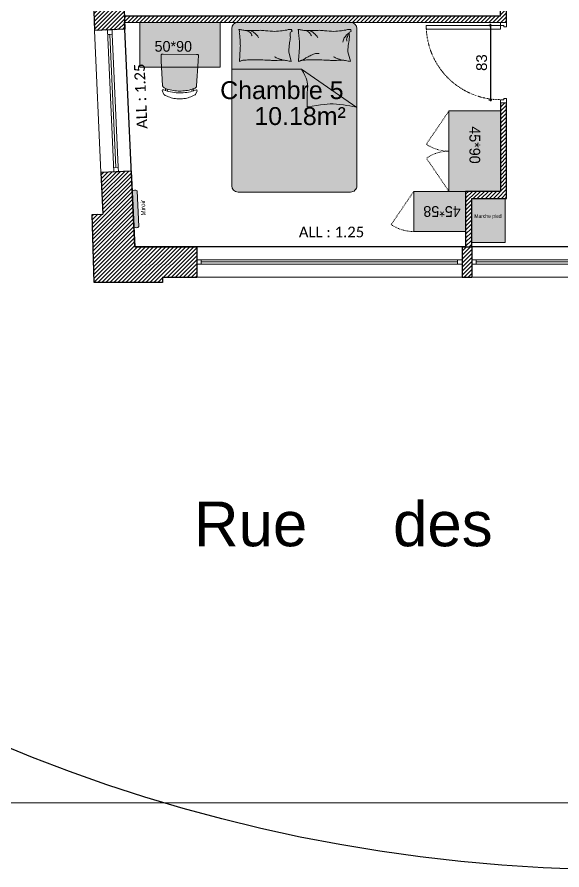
# Model space of a CAD drawing. Header units: millimetres. Extents: x -14819 to 43195, y -10328 to 20814.
# Drawn here: x 36520 to 37130, y 4219 to 5174 of the extents above; entities that cross this region are included whole.
import ezdxf
from ezdxf.enums import TextEntityAlignment as Align

# ---------------------------------------------------------------- set-up
doc = ezdxf.new("R2010")
doc.units = ezdxf.units.MM
doc.set_wipeout_variables(frame=1)
doc.header["$PDMODE"] = 3
for name, pattern in [('ACAD_ISO03W100', [30, 12, -18]), ('CACHE2', [0.1875, 0.125, -0.0625]), ('CACHEX2', [19.049999999999997, 12.7, -6.35]), ('Chemin', [0.5, 0.3, -0.2])]:
    doc.linetypes.add(name, pattern=pattern)
for name, color, linetype, lineweight in [('05 - Menuiserie', 150, 'Continuous', 5), ('1_DV_BF', 21, 'Continuous', 5), ('59 - TxT', 120, 'Continuous', 0), ('_cadre100', 7, 'Continuous', 15), ('DV_Furnitures', 250, 'Continuous', 5), ('DV_Furnitures_Hachures', 9, 'Continuous', 5), ('DV_Hatch bedroom', 21, 'Continuous', 5), ('Menuiserie_cps', 7, 'Continuous', 15), ('MR_topo', 7, 'Continuous', 5), ('Mur_coupe', 7, 'Continuous', 25), ('Mur_vu', 8, 'Continuous', 18)]:
    doc.layers.add(name, color=color, linetype=linetype, lineweight=lineweight)
doc.layers.add('10 - Hachures', color=7, linetype='Continuous', lineweight=18, true_color=0x646464)
for name, color, linetype in [('DV_Annotation', 8, 'Continuous'), ('DV_Bulkhead', 40, 'Continuous'), ('DV_Doors', 20, 'Continuous'), ('DV_Text block', 20, 'Continuous'), ('DV_TEXTE', 10, 'Continuous')]:
    doc.layers.add(name, color=color, linetype=linetype)
doc.layers.add('DV_Surface', color=241, linetype='Continuous', plot=False)
doc.styles.add('Arial 1.0', font='arial.ttf', dxfattribs={"width": 0.99, "height": 0.2})
doc.styles.add('Col_Standard', font='')
doc.styles.add('Legend', font='calibri.ttf')
doc.styles.get("Standard").update_dxf_attribs({"font": 'arial.ttf'})
doc.styles.get('Col_Standard').set_extended_font_data('DM Sans')
doc.dimstyles.new('AD-50-INT', dxfattribs={"dimscale": 0.6, "dimtxt": 20, "dimasz": 0.7, "dimexe": 0.18, "dimexo": 0.0625, "dimgap": 6, "dimtad": 1, "dimtoh": 1, "dimdec": 1, "dimzin": 12, "dimdsep": 46, "dimtxsty": 'Standard', "dimblk1": 'OB', "dimblk2": 'OB', "dimsah": 1, "dimcen": -9, "dimse1": 1, "dimse2": 1, "dimclrd": 256, "dimclre": 256, "dimclrt": 256, "dimadec": 0, "dimazin": 0, "dimtfac": 1, "dimtdec": 3, "dimtofl": 0, "dimtmove": 0, "dimatfit": 3, "dimldrblk": 'OB', "dimfxl": 1, "dimtolj": 1, "dimtzin": 0, "dimarcsym": 0})
pattern_1 = [(45, (30000, 0), (-2.245064030267288, 2.245064030267288), [])]

# ---------------------------------------------------------------- blocks, each defined once
blk = doc.blocks.new('Fenetre_297')
blk.add_lwpolyline([(0.05, 0.05), (0.05, 0), (0, 0), (0, 0.05), (2.97, 0.05), (2.97, 0), (2.92, 0), (2.92, 0.05), (2.92, 0.025), (0.05, 0.025), (0.05, 0), (2.92, 0)])
blk = doc.blocks.new('Fenetre_159')
blk.add_lwpolyline([(0.05, 0.05), (0.05, 0), (0, 0), (0, 0.05), (1.59, 0.05), (1.59, 0), (1.54, 0), (1.54, 0.05), (1.54, 0.025), (0.05, 0.025), (0.05, 0), (1.54, 0)])
blk = doc.blocks.new('OB')
for p, q in [((-15, 0), (15, 0)), ((0, -15), (0, 15))]:
    blk.add_line(p, q)
at = {"const_width": 0.5}
blk.add_lwpolyline([(-10.60660171779818, -10.60660171779818), (10.60660171779818, 10.60660171779818)], dxfattribs=at)
blk = doc.blocks.new('*D1037')
at = {"layer": 'Defpoints', "color": 0, "transparency": 16777216}
for p in [(-6.500000000002129, 11.20047361980236), (-6.500000000002143, -3.999999999986672), (76.49999999999926, -3.999999999986707)]:
    blk.add_point(p, dxfattribs=at)
at = {"layer": 'DV_Annotation', "lineweight": -2, "transparency": 16777216}
blk.add_line((76.37999999999927, 11.20047361980229), (-6.380000000002129, 11.20047361980236), dxfattribs=at)
at = {"layer": 'DV_Annotation', "lineweight": -2, "transparency": 16777216, "xscale": 0.12, "yscale": 0.12, "zscale": 0.12}
for p, rotation in [((-6.500000000002129, 11.20047361980236), 179.9999999999999), ((76.49999999999928, 11.20047361980229), 359.9999999999999)]:
    blk.add_blockref('OB', p, dxfattribs=dict(at, rotation=rotation))
at = {"layer": 'DV_Annotation', "lineweight": 5, "transparency": 16777216, "insert": (34.99999999999858, 20.93144224190328), "char_height": 12, "attachment_point": 5}
blk.add_mtext('\\A1;83', dxfattribs=at)
blk = doc.blocks.new('*U1039')
at = {"layer": 'DV_Hatch bedroom', "lineweight": 5}
h = blk.add_hatch(color=256, dxfattribs=at)
h.dxf.hatch_style = 1
edge = h.paths.add_edge_path()
edge.add_line((847.0545730124411, 46.8790673133517), (973.0545730124993, 46.87906731335106))
edge.add_arc((973.0545730124982, 53.87906731335104), 6.999999999999986, 270.0000000000093, 360.0000000000093)
edge.add_line((980.0545730124982, 53.87906731335217), (980.0545730124993, 229.8790673133511))
edge.add_arc((973.0545730124993, 229.8790673133511), 7, 0, 90)
edge.add_line((973.0545730124993, 236.8790673133511), (847.0545730124411, 236.8790673133517))
edge.add_arc((847.0545730124411, 229.8790673133517), 7, 90, 180)
edge.add_line((840.0545730124411, 229.8790673133517), (840.0545730124702, 53.87906731335167))
edge.add_arc((847.0545730124556, 53.87906731333713), 6.999999999985448, 179.999999999881, 269.9999999998809)
blk.add_line((918.2462938805376, 184.489697468094), (980.0545730124842, 141.7499297646371))
at = {"lineweight": 5}
blk.add_lwpolyline([(847.0545730124411, 46.8790673133517), (973.0545730124993, 46.87906731335106, 0.414213562373095), (980.0545730124982, 53.87906731335217), (980.0545730124993, 229.8790673133511, 0.414213562373095), (973.0545730124993, 236.8790673133511), (847.0545730124411, 236.8790673133517, 0.414213562373095), (840.0545730124411, 229.8790673133517), (840.0545730124702, 53.87906731335167, 0.414213562373095)], format="xyb", close=True, dxfattribs=at)
for points in [[(905.3683561002839, 225.2217188280365, -0.2633679393279821), (907.9770330702759, 226.9753276646752, -0.4948180484598251), (907.1210273014763, 228.7246963953308, -0.04922472348789158), (905.4717659369779, 228.8874596463696, -0.03683084260954966), (903.2651580663354, 228.7246964197284, -0.03189269194542133), (899.7205384567915, 227.9654047970259, 0.03578199607401519), (896.5552046842672, 227.3130398309832, 0.03294125849781754), (888.1867818383805, 226.7611082270093, 0.02656446386720497), (877.8055799286155, 227.3130398442285, 0.01790541905001343), (874.3042478836688, 227.8137404525048, -0.03339746363846834), (872.4181668921246, 228.0241061609284, -0.03203962982273088), (868.9571294261128, 227.9557394629983, 0.01844195161642952), (862.9537565284509, 227.6738044592563, 0.01083729358170642), (856.9091672738382, 227.7440769732297, 0.01462385272245969), (852.4377297810624, 228.0241061577784, 0.1112493707537801), (850.3333611330277, 228.7060391741703, -0.1537083427636597), (848.7571239238023, 229.0749981053281, -0.07644441892143763), (848.0630549980906, 228.9141800132316, -0.2155122933443702), (847.8807883263454, 228.7246963956322, -0.5858582351204265), (848.1292847922647, 228.4404865001897, 0.3634893061673001), (848.5818604634081, 228.1992570112837, 0.1917162677867557), (848.5872102849592, 227.1226441807828, -0.1296753019069136), (848.4065970090402, 225.5720205045741, -0.01735020625383131), (848.686574342908, 224.0036410649005, 0.01932564943837371), (848.9323873860957, 222.5944955663354, 0.01881751619375909), (849.5497265909901, 216.2121665034541, 0.02182809792489678), (849.6334595361643, 210.6843825903242, 0.006204154589775439), (849.5041335490533, 207.5249861236883)], [(905.3821642952756, 225.2493165864883, 0.02720052596380178), (905.6534674337435, 220.2659127701074, 0.04228118821179057), (905.3821642950772, 217.0633283145701, 0.01096989076681684), (904.6966161317835, 213.5171196919619, -0.01829888933846005), (904.3167570455827, 211.384972637756, -0.02330510151275126), (903.7841157889214, 205.6811226099339, -0.07304093550846792), (903.9662118285424, 203.853578122752), (905.8941464889826, 196.1470327355358), (906.5952186257377, 193.3446454118796, 0.5102284766733299), (906.5061108704812, 193.2385224183398, 0.02357138925158921), (904.141493518841, 193.5197962714099, 0.03449399454918334), (901.2682429151183, 194.2061698739515, -0.04782509247492186), (899.1811760778639, 194.6463731578264, -0.07866928644767605), (894.9264035725862, 194.455973775416, 0.06251002766426882), (889.5943335380282, 194.0452488214264, 0.008153125244442654), (885.3275830520514, 194.3199201640452, -0.008761567463115363), (881.3567865564544, 194.5706881959708, -0.007152706387293638), (872.3834470824821, 194.8511197487298, -0.005484417438345482), (860.6752767485619, 194.920989935312, -0.01434509528684024), (854.4462172474786, 194.7110573887998, -0.04057962453357574), (852.2624663708064, 194.3955373660601, -0.06298072340015308), (851.2662438473926, 194.0314334307953, 0.04830882339729094), (849.9839864382536, 193.5197962617604, 0.03973043077202874), (848.7152400967213, 193.2577264246464, 0.3660599915518933), (848.5818604630671, 193.3446454117371, 0.1170135263030279), (848.5331882938883, 194.1762209917563, -0.02834082451983052), (848.9323873733603, 197.5482263182833, -0.00196306063033392), (849.5041337291227, 207.5249890699412)], [(853.4893288227009, 228.199257017777, 0.08815313258354429), (856.7121124843682, 227.8685065755373, 0.08815313105263654), (859.6236780436475, 226.4477616381262, 0.07754712079217571), (861.6439934556033, 224.4306272273409, 0.07754712039776804), (862.9537569792998, 221.8938921235535)], [(861.1414160195125, 227.6673687752629, 0.02784216268372947), (863.3610483190741, 226.676805969765, 0.04868500734447086), (864.5311464003798, 225.922322279381, 0.0236664622803414), (867.1373185968686, 223.6488104070246, 0.03122341866597448), (868.9128244284307, 221.7187544445097, 0.04680097286292319), (869.3895719419801, 221.0032485341803, 0.02319083180261139), (870.1396869615454, 219.4418196691365)], [(971.5639007883732, 225.2217188280365, -0.2633679393279821), (974.1725777576958, 226.9753276646752, -0.4948180484598251), (973.3165719888962, 228.7246963953308, -0.04922472348789158), (971.6673106243978, 228.8874596463696, -0.03683084260954966), (969.4607027537552, 228.7246964197284, -0.03189269194542133), (965.9160831448808, 227.9654047970259, 0.03578199607401519), (962.7507493723565, 227.3130398309832, 0.03294125849781754), (954.3823265257713, 226.7611082270093, 0.02656446386720497), (944.0011246160354, 227.3130398442285, 0.01790541905001343), (940.4997925710887, 227.8137404525048, -0.03339746363846834), (938.6137115795156, 228.0241061609284, -0.03203962982273088), (935.1526741135327, 227.9557394629983, 0.01844195161642952), (929.1493012165402, 227.6738044592562, 0.01083729358170642), (923.104711961229, 227.7440769732296, 0.01462385272245969), (918.6332744684823, 228.0241061577784, 0.1112493707537801), (916.5289058204476, 228.7060391741703, -0.1537083427636597), (914.9526686112222, 229.0749981053281, -0.07644441892143763), (914.2585996861799, 228.9141800132316, -0.2155122933443702), (914.0763330137653, 228.7246963956321, -0.5858582351204265), (914.3248294796555, 228.4404865001897, 0.3634893061673001), (914.777405150828, 228.1992570112837, 0.1917162677867557), (914.78275497235, 227.1226441807827, -0.1296753019069136), (914.602141696431, 225.5720205045741, -0.01735020625383131), (914.8821190303279, 224.0036410649004, 0.01932564943837371), (915.1279320735156, 222.5944955663353, 0.01881751619375909), (915.7452712783809, 216.2121665034541, 0.02182809792489678), (915.8290042235842, 210.6843825903241, 0.006204154589775439), (915.6996782364732, 207.5249861236883)], [(971.5777089826955, 225.2493165864882, 0.02720052596380178), (971.8490121211634, 220.2659127701073, 0.04228118821179057), (971.5777089831665, 217.0633283145701, 0.01096989076681684), (970.8921608191743, 213.5171196919619, -0.01829888933846005), (970.5123017329735, 211.384972637756, -0.02330510151275126), (969.9796604770107, 205.6811226099338, -0.07304093550846792), (970.1617565159623, 203.853578122752), (972.0896911763734, 196.1470327355358), (972.790763313827, 193.3446454118796, 0.5102284766733299), (972.7016555579011, 193.2385224183398, 0.02357138925158921), (970.3370382062609, 193.5197962714099, 0.03449399454918334), (967.4637876025382, 194.2061698739515, -0.04782509247492186), (965.3767207659532, 194.6463731578264, -0.07866928644767605), (961.1219482606755, 194.455973775416, 0.06251002766426882), (955.7898782261175, 194.0452488214264, 0.008153125244442654), (951.5231277394422, 194.3199201640451, -0.008761567463115363), (947.5523312438451, 194.5706881959708, -0.007152706387293638), (938.578991769902, 194.8511197487298, -0.005484417438345482), (926.8708214359818, 194.920989935312, -0.01434509528684024), (920.6417619348985, 194.7110573887998, -0.04057962453357574), (918.4580110582262, 194.39553736606, -0.06298072340015308), (917.4617885354819, 194.0314334307952, 0.04830882339729094), (916.1795311256444, 193.5197962617603, 0.03973043077202874), (914.9107847841121, 193.2577264246464, 0.3660599915518933), (914.777405150487, 193.3446454117371, 0.1170135263030279), (914.7287329813082, 194.1762209917563, -0.02834082451983052), (915.127932060751, 197.5482263182832, -0.00196306063033392), (915.699678417212, 207.5249890699412)], [(919.6848735101208, 228.1992570177769, 0.08815313258354429), (922.9076571717881, 227.8685065755372, 0.08815313105263654), (925.8192227310674, 226.4477616381262, 0.07754712079217571), (927.8395381430232, 224.4306272273409, 0.07754712039776804), (929.1493016667197, 221.8938921235535)], [(927.3369607069033, 227.6673687752628, 0.02784216268372947), (929.5565930064649, 226.676805969765, 0.04868500734447086), (930.7266910877997, 225.9223222793809, 0.0236664622803414), (933.3328632849579, 223.6488104070245, 0.03122341866597448), (935.1083691158506, 221.7187544445096, 0.04680097286292319), (935.5851166293709, 221.0032485341802, 0.02319083180261139), (936.3352316489362, 219.4418196691365)], [(964.5532159879575, 214.8879501579025, 0.04752548586146815), (965.0290303518916, 217.3192487666001, 0.04752548618143519), (965.9553602626526, 219.6169705283506, 0.07737942892073026), (968.3315573673258, 222.8579054911097, 0.07737943067710795), (971.5805703186841, 225.2230455089226)], [(968.9348939916772, 215.7636912732426, 0.06416370225428163), (968.6558241250509, 217.9294090514471, 0.08212666593292359), (968.9348939912383, 219.6169705485002, 0.01324356746446535), (969.2873927803547, 220.570030933041, 0.01544823599055244), (969.6359661409547, 221.3684527683976, 0.07031174885933875), (970.3923934962933, 222.5156781262553, 0.05368994615919214), (971.7183544497585, 223.7268959661978)], [(919.3343466867876, 194.5706882661934, 0.01610775154444899), (922.966761767758, 197.0189970967258, 0.02459882714006518), (925.4686776399045, 198.4239675481022, 0.009477214576710857), (930.0455829966608, 200.5984661919819, 0.01593728168136005), (932.8299075405918, 201.7517942020841, 0.07252085216165431), (934.3550093152222, 202.0865104087179, 0.03333927934972582), (937.7373759729674, 202.1020827344036)], [(896.931980910619, 194.7129362559401, 0.009729473561467566), (894.3850253306437, 195.5559074012778, 0.00972947539273279), (891.8727952789995, 196.4973344058818, 0.007970500716486365), (889.8432678061699, 197.3409433108768, 0.00797050084477468), (887.8416624948946, 198.2488165967418)], [(963.1275255987083, 194.7129362559401, 0.009729473561467566), (960.5805700180345, 195.5559074012778, 0.00972947539273279), (958.0683399663903, 196.4973344058818, 0.007970500716486365), (956.0388124935898, 197.3409433108767, 0.00797050084477468), (954.0372071823145, 198.2488165967418)]]:
    blk.add_lwpolyline(points, format="xyb")
blk.add_open_spline([(840.0545730124703, 184.4896974679901), (866.1184799685432, 184.4896974679899), (892.182386924616, 184.4896974679897), (918.2462938806889, 184.4896974679895), (924.5768245326177, 173.4790951311314), (925.497814456202, 164.7262032753331), (924.1338798156622, 155.1852046161437), (924.3084835971617, 142.1711438209247)], degree=3, knots=[0, 0, 0, 0, 1, 1, 1, 2, 3, 3, 3, 3])
blk.add_open_spline([(924.3084835971617, 142.1711438209247), (940.8985822635999, 144.8984500248942), (954.0646666506357, 147.5254407198644), (980.0545730124842, 141.7499297646371), (980.0545730126324, 141.7499297651568)], degree=3)
blk = doc.blocks.new('*U1038')
at = {"layer": 'DV_Hatch bedroom', "lineweight": 5}
h = blk.add_hatch(color=256, dxfattribs=at)
h.dxf.hatch_style = 1
h.paths.add_polyline_path([(-22.5, 58), (22.5, 58), (22.5, 0), (-22.5, 0)])
at = {"linetype": 'ACAD_ISO03W100', "lineweight": 5, "ltscale": 0.05}
blk.add_lwpolyline([(22.5, 58), (-14.69450451320154, 83.32920910760743, 0.1505869127939962), (-22.5, 58)], format="xyb", dxfattribs=at)
at = {"lineweight": 5}
blk.add_lwpolyline([(-22.5, 58), (22.5, 58), (22.5, 0), (-22.5, 0), (-22.5, 58)], dxfattribs=at)
at = {"layer": 'DV_Text block', "insert": (-6.045399099016834, 5.403900028354713), "char_height": 12, "width": 43.69596577703091, "attachment_point": 1, "rotation": 90}
blk.add_mtext('{\\fDM Sans|b0|i0|c0|p2;45*58}', dxfattribs=at)
blk = doc.blocks.new('A$C0be1e304')
at = {"layer": 'DV_Hatch bedroom', "lineweight": 5}
h = blk.add_hatch(color=256, dxfattribs=at)
h.dxf.hatch_style = 1
h.paths.add_polyline_path([(89.99995173182305, 25.32920910760731), (-5.684341886080801e-14, 25.32920910760731), (-5.684341886080801e-14, 82.92320587669747), (89.99995173182282, 82.92320587669747)])
at = {"lineweight": 5}
blk.add_lwpolyline([(89.99995173182305, 25.32920910760731), (-5.684341886080801e-14, 25.32920910760731), (-5.684341886080801e-14, 82.92320587669747), (89.99995173182282, 82.92320587669747), (89.99995173182305, 25.32920910760731)], dxfattribs=at)
at = {"linetype": 'ACAD_ISO03W100', "lineweight": 5, "ltscale": 0.05}
for points in [[(37.19450451320152, 2.486899575160351e-14, 0.1505869127939962), (44.99999999999994, 25.32920910760731), (-5.684341886080801e-14, 25.32920910760731)], [(52.80549548679841, -4.263256414560601e-14, -0.1505869127939962), (44.99999999999994, 25.32920910760731), (89.99999999999994, 25.32920910760731)]]:
    blk.add_lwpolyline(points, format="xyb", close=True, dxfattribs=at)
at = {"layer": 'DV_Text block', "insert": (17.09914063230025, 60.28048227916952), "char_height": 12, "width": 58.12966752958223, "attachment_point": 1}
blk.add_mtext('{\\fDM Sans|b0|i0|c0|p2;45*90}', dxfattribs=at)
blk = doc.blocks.new('*U1083')
at = {"layer": 'DV_Hatch bedroom', "lineweight": 5}
h = blk.add_hatch(color=256, dxfattribs=at)
h.dxf.hatch_style = 1
h.paths.add_polyline_path([(19.61027763474226, -0.0542759895324707), (19.98892968593668, -0.1245364546775818), (20.3581279672801, -0.2340421080589294), (20.6371476972688, -0.3582432866096497), (20.88459419305968, -0.5371570587158203), (20.98550651024584, -0.677722692489624), (21.02705864085215, -0.8456394076347351), (20.66434089860127, -7.56663978099823), (19.03446144736267, -35.35367920994736), (18.90031995712002, -35.82273945212341), (18.70788195994214, -36.27109453082062), (18.46023406618292, -36.69154867529846), (18.16135202093551, -37.07735314965225), (17.81603207953617, -37.42231577634789), (17.4298179075638, -37.72089928388573), (15.76532187503767, -38.37602436542488), (14.07621501069548, -38.96496444940544), (12.36513786568526, -39.48680162429787), (10.63475859013784, -39.94071930646874), (8.887779646430545, -40.32601118087746), (7.126926620411041, -40.64207375049568), (5.354948594357438, -40.8884137868879), (3.574611806669736, -41.06464833021141), (1.788694989882742, -41.17050170898415), (-1.417328826391895e-05, -41.20580852031685), (-1.788723334782617, -41.17050170898415), (-3.574640151569156, -41.06464833021141), (-5.354976939256858, -40.8884137868879), (-7.126954965310915, -40.64207375049568), (-8.887807991329964, -40.32601118087746), (-10.63478693503725, -39.94071930646874), (-12.36516621058468, -39.48680162429787), (-14.0762433555949, -38.96496444940544), (-15.765350219938, -38.37602436542488), (-17.42984625246322, -37.72089928388573), (-17.8160604244365, -37.42231577634789), (-18.16138036583493, -37.07735314965225), (-18.46026241108279, -36.69154867529846), (-18.70791030484202, -36.27109453082062), (-18.90034830202035, -35.82273945212341), (-19.03448979226209, -35.35367920994736), (-20.66436924350023, -7.56663978099823), (-21.02708698575157, -0.8456394076347351), (-21.00243587434011, -0.7196366786956787), (-20.94375447350808, -0.6054133176803589), (-20.85564957531574, -0.5119338631629944), (-20.62044807604366, -0.3487631678581238), (-20.35812647544412, -0.2340331673622131), (-19.98892968593668, -0.1245275139808655), (-19.61027763474272, -0.05426704883575439), (-19.217287539989, -0.01296401023864746), (-18.8223699920793, 0.0008270144462585449), (-18.72592721796877, 4.470348358154297e-06), (18.72592721796877, -4.470348358154297e-06), (18.82237148391573, 0.0008180737495422363), (19.21728903182498, -0.01297146081924438)])
h.paths.add_polyline_path([(2.021842416349728, -43.22438836097695), (4.040197664162633, -43.09443831443787)])
h.paths.add_polyline_path([(-1.417244925505656e-05, -43.27704608440399), (2.021842416349728, -43.22438836097695)])
at = {"lineweight": 5}
for p, q in [((-19.54310469879943, -40.71474969387054), (-19.2417581391453, -39.98974859714508)), ((-19.54310469879988, -40.71474969387032), (-19.24175813914576, -39.98974859714485)), ((-17.7591304400155, -45.05965411663055), (-19.54310469879943, -40.71474969387054)), ((-17.75913044001595, -45.05965411663033), (-19.54310469879988, -40.71474969387032)), ((-19.2417581391453, -39.98974859714508), (-18.99247071673449, -39.85874950885773)), ((-19.24175813914576, -39.98974859714485), (-18.99247071673494, -39.8587495088575)), ((-18.99247071673449, -39.85874950885773), (-17.82373144930102, -40.05081355571747)), ((-18.99247071673494, -39.8587495088575), (-17.82373144930148, -40.05081355571724)), ((-17.82373144930102, -40.05081355571747), (-15.91194705568773, -40.71017503738403)), ((-17.82373144930148, -40.05081355571724), (-15.91194705568819, -40.71017503738381)), ((-17.49294050657249, -45.21570950746536), (-17.7591304400155, -45.05965411663055)), ((-17.49294050657295, -45.21570950746514), (-17.75913044001595, -45.05965411663033)), ((-17.07077306753331, -45.45755386352539), (-17.49294050657249, -45.21570950746536)), ((-17.07077306753376, -45.45755386352516), (-17.49294050657295, -45.21570950746514)), ((-15.6386291259771, -46.22146785259247), (-17.07077306753331, -45.45755386352539)), ((-15.63862912597756, -46.22146785259224), (-17.07077306753376, -45.45755386352516)), ((-15.91194705568773, -40.71017503738403), (-13.97628730580186, -41.29593223333359)), ((-15.91194705568819, -40.71017503738381), (-13.97628730580232, -41.29593223333336)), ((-15.86564790035914, -38.33868205547333), (-14.884398207412, -38.69251310825348)), ((-15.6317860705401, -40.79990535974503), (-15.86564790035914, -38.33868205547333)), ((-15.86564790035959, -38.3386820554731), (-14.88439820741246, -38.69251310825325)), ((-15.63178607054056, -40.7999053597448), (-15.86564790035959, -38.3386820554731)), ((-14.17301880931268, -46.919184923172), (-15.6386291259771, -46.22146785259247)), ((-14.17301880931313, -46.91918492317177), (-15.63862912597756, -46.22146785259224)), ((-14.884398207412, -38.69251310825348), (-13.8952462548948, -39.02367353439331)), ((-14.88439820741246, -38.69251310825325), (-13.89524625489526, -39.02367353439308)), ((-12.67700485850696, -47.54924476146698), (-14.17301880931268, -46.919184923172)), ((-12.67700485850742, -47.54924476146675), (-14.17301880931313, -46.91918492317177)), ((-13.97628730580186, -41.29593223333359), (-12.01959116509101, -41.80722683668137)), ((-13.97628730580232, -41.29593223333336), (-12.01959116509147, -41.80722683668114)), ((-13.8952462548948, -39.02367353439331), (-13.67136182964691, -41.38088971376419)), ((-13.89524625489526, -39.02367353439308), (-13.67136182964737, -41.38088971376396)), ((-11.15371789310052, -48.110331594944), (-12.67700485850696, -47.54924476146698)), ((-11.15371789310097, -48.11033159494377), (-12.67700485850742, -47.54924476146675)), ((-12.01959116509101, -41.80722683668137), (-10.04472967349079, -42.24330931901932)), ((-12.01959116509147, -41.80722683668114), (-10.04472967349125, -42.24330931901909)), ((-10.04472967349079, -42.24330931901932), (-8.054599978081342, -42.60353744029999)), ((-10.04472967349125, -42.24330931901909), (-8.054599978081797, -42.60353744029976)), ((-8.054599978081342, -42.60353744029999), (-6.052119365740282, -42.88738667964935)), ((-8.054599978081797, -42.60353744029976), (-6.052119365740737, -42.88738667964913)), ((-6.052119365740282, -42.88738667964935), (-4.040226009061143, -43.09443831443787)), ((-6.052119365740737, -42.88738667964913), (-4.040226009061598, -43.09443831443764)), ((10.04470132859183, -42.24330931901932), (12.01956282019205, -41.80722683668137)), ((12.01956282019205, -41.80722683668137), (13.97625896090335, -41.29593223333359)), ((13.67133348474749, -41.38088971376419), (13.89521790999629, -39.02367353439331)), ((13.67133348474704, -41.38088971376396), (13.89521790999584, -39.02367353439308)), ((13.89521790999629, -39.02367353439331), (14.88436986251349, -38.69251310825348)), ((13.89521790999584, -39.02367353439308), (14.88436986251304, -38.69251310825325)), ((13.97625896090335, -41.29593223333359), (15.91191871078831, -40.71017503738403)), ((14.88436986251349, -38.69251310825348), (15.86561955545972, -38.33868205547333)), ((14.88436986251304, -38.69251310825325), (15.86561955545926, -38.3386820554731)), ((15.86561955545972, -38.33868205547333), (15.63186662972862, -40.79994559288025)), ((15.86561955545926, -38.3386820554731), (15.63186662972817, -40.79994559288002)), ((-9.606342238758543, -48.60127121210098), (-11.15371789310052, -48.110331594944)), ((-9.606342238758998, -48.60127121210076), (-11.15371789310097, -48.11033159494377)), ((-8.038113689518696, -49.02103543281555), (-9.606342238758543, -48.60127121210098)), ((-8.03811368951915, -49.02103543281532), (-9.606342238758998, -48.60127121210076)), ((-6.45231279452014, -49.36874806880951), (-8.038113689518696, -49.02103543281555)), ((-6.452312794520594, -49.36874806880928), (-8.03811368951915, -49.02103543281532)), ((-4.852254415149901, -49.64368343353271), (-6.45231279452014, -49.36874806880951)), ((-4.852254415150355, -49.64368343353249), (-6.452312794520594, -49.36874806880928)), ((-3.241285114326956, -49.84526336193085), (-4.852254415149901, -49.64368343353271)), ((-3.241285114327411, -49.84526336193062), (-4.852254415150355, -49.64368343353249))]:
    blk.add_line(p, q, dxfattribs=at)
for points in [[(-4.040226009061598, -43.09443831443764), (-2.021870761249602, -43.22438836097695), (-1.417244970980391e-05, -43.27704608440376), (2.021842416349728, -43.22438836097695), (4.040197664162179, -43.09443831443764), (6.052091020841317, -42.88738667964913), (4.040197664162633, -43.09443831443787), (2.021842416350182, -43.22438836097717), (-1.417244925505656e-05, -43.27704608440399), (-2.021870761249147, -43.22438836097717)], [(6.052091020841317, -42.88738667964913), (8.054571633181922, -42.60353744029976), (10.04470132859137, -42.24330931901909), (8.054571633182377, -42.60353744029999)], [(14.89412647523545, -46.58612161874748), (13.77800429201147, -47.09335416555382), (13.7776119389307, -47.09352403879143), (12.31888794097108, -47.68824875354744), (10.83518313566606, -48.21774363517738), (12.31888794097154, -47.68824875354767), (13.77761193893116, -47.09352403879166), (13.77800429201193, -47.09335416555405)], [(17.07045232261976, -45.45771926641441), (15.9920452657318, -46.04069292545296), (14.89412647523545, -46.58612161874748), (15.99204526573226, -46.04069292545319)], [(15.91191871078786, -40.71017503738381), (17.82370310440206, -40.05081355571724), (18.99244237183552, -39.8587495088575), (19.24172979424588, -39.98974859714485), (19.54315989676138, -40.7146945595739), (19.24172979424634, -39.98974859714508), (18.99244237183598, -39.85874950885773), (17.82370310440251, -40.05081355571747)], [(17.49291216167353, -45.21570950746514), (17.0708252818215, -45.45750916004158), (17.07045232261976, -45.45771926641441), (17.07082528182195, -45.45750916004181)], [(19.54315989676138, -40.7146945595739), (17.75910209511653, -45.05965411663033), (17.49291216167353, -45.21570950746514), (17.75910209511699, -45.05965411663055)], [(6.263619307729869, -49.40507560968376), (4.709619525002608, -49.66453760862328), (3.145624808623097, -49.85487759113289), (1.574715615118976, -49.97572153806664), (-1.417244925505656e-05, -50.02683252096153), (-1.622774391961912, -49.97306764125801), (-3.241285114327411, -49.84526336193062), (-1.622774391961457, -49.97306764125824), (-1.417244880030921e-05, -50.02683252096176), (1.57471561511943, -49.97572153806686), (3.145624808623552, -49.85487759113312), (4.709619525003063, -49.6645376086235)], [(10.83518313566606, -48.21774363517738), (9.329420031321433, -48.68096560239769), (7.804564399511264, -49.0770027041433), (6.263619307729869, -49.40507560968376), (7.804564399511719, -49.07700270414352), (9.329420031321888, -48.68096560239792)]]:
    blk.add_lwpolyline(points, close=True, dxfattribs=at)
blk.add_lwpolyline([(10.04470132859137, -42.24330931901909), (12.0195628201916, -41.80722683668114), (13.9762589609029, -41.29593223333336), (15.91191871078786, -40.71017503738381)], dxfattribs=at)
blk.add_polyline3d([(19.61027763474272, -0.05427598953269808, 0), (19.98892968593714, -0.1245364546778092, 0), (20.35812796728055, -0.2340421080591568, 0), (20.63714769726926, -0.358243286609877, 0), (20.88459419306014, -0.5371570587160477, 0), (20.9855065102463, -0.6777226924898514, 0), (21.0270586408526, -0.8456394076349625, 0), (20.66434089860172, -7.566639780998457, 0), (19.03446144736313, -35.35367920994759, 0), (18.90031995712047, -35.82273945212364, 0), (18.7078819599426, -36.27109453082085, 0), (18.46023406618338, -36.69154867529869, 0), (18.16135202093596, -37.07735314965248, 0), (17.81603207953663, -37.42231577634811, 0), (17.42981790756426, -37.72089928388596, 0), (15.76532187503813, -38.37602436542511, 0), (14.07621501069593, -38.96496444940567, 0), (12.36513786568571, -39.4868016242981, 0), (10.63475859013829, -39.94071930646896, 0), (8.887779646431, -40.32601118087769, 0), (7.126926620411496, -40.64207375049591, 0), (5.354948594357893, -40.88841378688812, 0), (3.574611806670191, -41.06464833021164, 0), (1.788694989883197, -41.17050170898438, 0), (-1.41732878091716e-05, -41.20580852031708, 0), (-1.788723334782162, -41.17050170898438, 0), (-3.574640151568701, -41.06464833021164, 0), (-5.354976939256403, -40.88841378688812, 0), (-7.12695496531046, -40.64207375049591, 0), (-8.88780799132951, -40.32601118087769, 0), (-10.6347869350368, -39.94071930646896, 0), (-12.36516621058422, -39.4868016242981, 0), (-14.07624335559444, -38.96496444940567, 0), (-15.76535021993755, -38.37602436542511, 0), (-17.42984625246277, -37.72089928388596, 0), (-17.81606042443605, -37.42231577634811, 0), (-18.16138036583448, -37.07735314965248, 0), (-18.46026241108234, -36.69154867529869, 0), (-18.70791030484156, -36.27109453082085, 0), (-18.90034830201989, -35.82273945212364, 0), (-19.03448979226164, -35.35367920994759, 0), (-20.66436924349978, -7.566639780998457, 0), (-21.02708698575111, -0.8456394076349625, 0), (-21.00243587433965, -0.7196366786959061, 0), (-20.94375447350762, -0.6054133176805863, 0), (-20.85564957531528, -0.5119338631632218, 0), (-20.6204480760432, -0.3487631678583512, 0), (-20.35812647544367, -0.2340331673624405, 0), (-19.98892968593623, -0.1245275139810929, 0), (-19.61027763474226, -0.05426704883598177, 0), (-19.21728753998855, -0.01296401023887483, 0), (-18.82236999207885, 0.0008270144460311712, 0), (-18.72592721796832, 4.470348130780621e-06, 0), (18.72592721796923, -4.470348585527972e-06, 0), (18.82237148391619, 0.0008180737493148627, 0), (19.21728903182543, -0.01297146081947176, 0), (19.61027763474272, -0.05427598953269808, 0)], dxfattribs=at)
blk.add_polyline3d([(19.61027763474226, -0.0542759895324707, 0), (19.98892968593668, -0.1245364546775818, 0), (20.3581279672801, -0.2340421080589294, 0), (20.6371476972688, -0.3582432866096497, 0), (20.88459419305968, -0.5371570587158203, 0), (20.98550651024584, -0.677722692489624, 0), (21.02705864085215, -0.8456394076347351, 0), (20.66434089860127, -7.56663978099823, 0), (19.03446144736267, -35.35367920994736, 0), (18.90031995712002, -35.82273945212341, 0), (18.70788195994214, -36.27109453082062, 0), (18.46023406618292, -36.69154867529846, 0), (18.16135202093551, -37.07735314965225, 0), (17.81603207953617, -37.42231577634789, 0), (17.4298179075638, -37.72089928388573, 0), (15.76532187503767, -38.37602436542488, 0), (14.07621501069548, -38.96496444940544, 0), (12.36513786568526, -39.48680162429787, 0), (10.63475859013784, -39.94071930646874, 0), (8.887779646430545, -40.32601118087746, 0), (7.126926620411041, -40.64207375049568, 0), (5.354948594357438, -40.8884137868879, 0), (3.574611806669736, -41.06464833021141, 0), (1.788694989882742, -41.17050170898415, 0), (-1.417328826391895e-05, -41.20580852031685, 0), (-1.788723334782617, -41.17050170898415, 0), (-3.574640151569156, -41.06464833021141, 0), (-5.354976939256858, -40.8884137868879, 0), (-7.126954965310915, -40.64207375049568, 0), (-8.887807991329964, -40.32601118087746, 0), (-10.63478693503725, -39.94071930646874, 0), (-12.36516621058468, -39.48680162429787, 0), (-14.0762433555949, -38.96496444940544, 0), (-15.765350219938, -38.37602436542488, 0), (-17.42984625246322, -37.72089928388573, 0), (-17.8160604244365, -37.42231577634789, 0), (-18.16138036583493, -37.07735314965225, 0), (-18.46026241108279, -36.69154867529846, 0), (-18.70791030484202, -36.27109453082062, 0), (-18.90034830202035, -35.82273945212341, 0), (-19.03448979226209, -35.35367920994736, 0), (-20.66436924350023, -7.56663978099823, 0), (-21.02708698575157, -0.8456394076347351, 0), (-21.00243587434011, -0.7196366786956787, 0), (-20.94375447350808, -0.6054133176803589, 0), (-20.85564957531574, -0.5119338631629944, 0), (-20.62044807604366, -0.3487631678581238, 0), (-20.35812647544412, -0.2340331673622131, 0), (-19.98892968593668, -0.1245275139808655, 0), (-19.61027763474272, -0.05426704883575439, 0), (-19.217287539989, -0.01296401023864746, 0), (-18.8223699920793, 0.0008270144462585449, 0), (-18.72592721796877, 4.470348358154297e-06, 0), (18.72592721796877, -4.470348358154297e-06, 0), (18.82237148391573, 0.0008180737495422363, 0), (19.21728903182498, -0.01297146081924438, 0), (19.61027763474226, -0.0542759895324707, 0)], close=True, dxfattribs=at)
blk = doc.blocks.new('kdkd')
at = {"layer": 'DV_Hatch bedroom', "transparency": 33554687}
h = blk.add_hatch(color=256, dxfattribs=at)
h.dxf.hatch_style = 1
h.paths.add_polyline_path([(347.3378382290018, 26.56950613799328), (347.8378382290018, 26.56950613799327), (347.8378382290016, 27.4705676299203), (347.3378382290016, 27.4705676299203)])
at = {"layer": '1_DV_BF', "color": 18, "lineweight": 5, "true_color": 0x000000}
blk.add_lwpolyline([(347.3378382290016, 27.46779994626701), (347.8378382290016, 27.46779994626701), (347.8378382290018, 26.56950613799328), (347.3378382290018, 26.56950613799328), (347.3378382290016, 27.46779994626701)], dxfattribs=at)
at = {"layer": 'DV_TEXTE', "insert": (347.6290976968428, 27.30227017149441), "char_height": 0.12, "width": 0.5675187395583113, "attachment_point": 1, "rotation": 270}
blk.add_mtext('{\\fDM Sans|b0|i0|c0|p2;\\C10;50*90}', dxfattribs=at)
blk = doc.blocks.new('Miroir pied')
at = {"layer": 'DV_Furnitures_Hachures', "lineweight": 5}
h = blk.add_hatch(color=256, dxfattribs=at)
h.dxf.hatch_style = 1
edge = h.paths.add_edge_path()
edge.add_line((0.001519436620583292, 5.522968720821154), (40.00075971831393, 5.52106332519179))
edge.add_arc((35.99558252393035, 2.760531662595895), 4.864358068502438, -34.5761975027462, 34.57619750274631, ccw=False)
edge.add_line((40.00075971831393, 0), (0, 0))
edge.add_arc((2.461857471163966, 2.760807282150398), 3.699026771665826, 131.6923898071849, 228.276084646392, ccw=False)
at = {"lineweight": 5}
blk.add_lwpolyline([(0.001519436620583292, 5.522968720821154), (40.00075971831393, 5.52106332519179, -0.3112374640582531), (40.00075971831393, 0), (0, 0, -0.4482838637711485)], format="xyb", close=True, dxfattribs=at)
at = {"layer": 'DV_Text block', "lineweight": 5, "insert": (11.98505259438389, -3.235244347306434), "char_height": 5, "attachment_point": 1}
blk.add_mtext_dynamic_manual_height_columns('Miroir', width=81.61589563717087, gutter_width=100, heights=[0], dxfattribs=at)
blk = doc.blocks.new('Stepstool')
at = {"layer": 'DV_Furnitures_Hachures'}
h = blk.add_hatch(color=256, dxfattribs=at)
h.dxf.hatch_style = 1
h.paths.add_polyline_path([(0, 0), (0, 0.4937386789289278), (0.3715052933865763, 0.4937386789289278), (0.3715052933865763, 0)])
at = {"layer": 'DV_Furnitures'}
blk.add_lwpolyline([(0, 0), (0, 0.4937386789289278), (0.3715052933865763, 0.4937386789289278), (0.3715052933865763, 0)], close=True, dxfattribs=at)
at = {"layer": 'DV_Text block', "insert": (0.469313432825067, 0.317110483233114), "char_height": 0.04, "attachment_point": 3, "style": 'Col_Standard'}
blk.add_mtext_dynamic_manual_height_columns('\\pxql;Marche pied', width=0.4407136551034796, gutter_width=1.123083647667673, heights=[0], dxfattribs=at)
blk = doc.blocks.new('*U1036')
at = {"lineweight": 5}
blk.add_wipeout([(-4.9999999999929745, -8.999999999976296), (-9.999999999992975, -6.999999999976282), (-10.000000000001497, 1.3955059330328368e-11), (-5.0000000000012275, 2), (75.00000000001285, 1.9999999999999432), (79.99999999999892, 1.3869794202037156e-11), (80.00000000000745, -6.999999999976339), (75.00000000000772, -8.999999999976353)], dxfattribs=at)
blk.add_line((76.49999999999926, 1.320810127936056e-11), (76.50000000024737, 82.99999917494446), dxfattribs=at)
at = {"linetype": 'CACHEX2', "lineweight": 5}
for p, q in [((-10.0000000000026, -6.999999999966679), (-30.00000000000055, -6.999999999966672)), ((79.99999999999697, -6.999999999986795), (84.99999999999697, -6.999999999986795))]:
    blk.add_line(p, q, dxfattribs=at)
at = {"lineweight": 5}
for points in [[(76.49999999999926, -8.250659222497347e-07), (76.49999999999646, 82.99999917493122), (72.49999999999645, 82.9999991749312), (72.49999999999571, -8.250665883835495e-07), (76.49999999999926, -8.250666327924705e-07)], [(-6.500000000002143, -3.999999999986672), (-6.500000000002155, 1.395505933032837e-11), (-10.00000000000119, 1.395328297348897e-11), (-10.0000000000026, -6.99999999997355), (-5.000000000000867, -6.999999999986763), (-5.000000000001461, -3.999999999986672), (-6.500000000002143, -3.999999999986672)], [(76.49999999999926, -3.999999999986707), (76.49999999999926, 1.391864401512066e-11), (79.99999999999892, 1.320632492252116e-11), (79.99999999999952, -6.999999999986795), (74.9999999999998, -6.999999999986793), (74.99999999999919, -3.999999999986706), (76.49999999999926, -3.999999999986707)]]:
    blk.add_lwpolyline(points, dxfattribs=at)
at = {"linetype": 'CACHE2', "lineweight": 5, "ltscale": 0.5}
blk.add_arc((76.49999999999604, 1.230482382652553e-11), 82.99999832554401, 89.99999999999753, 179.9999999999989, dxfattribs=at)
at = {"layer": 'DV_Annotation', "lineweight": 5}
dim = blk.add_linear_dim(base=(-6.500000000002129, 11.20047361980236), p1=(76.49999999999926, -3.999999999986707), p2=(-6.500000000002143, -3.999999999986672), angle=179.9999999999999, dimstyle='AD-50-INT', override={"dimasz": 0.2}, dxfattribs=at)
dim.commit()
dim.dimension.update_dxf_attribs({"geometry": '*D1037', "text_midpoint": (34.99999999999858, 20.93144224190328)})

msp = doc.modelspace()

# ---------------------------------------------------------------- hatches: boundary and pattern name
at = {"layer": '10 - Hachures', "lineweight": 18}
h = msp.add_hatch(dxfattribs=at)
h.set_pattern_fill('ANSI31', color=256)
h.set_pattern_definition(pattern_1)
h.paths.add_polyline_path([(36605.40025659488, 5180.724966312501), (36605.40026776701, 5180.724717824963), (36606.38839005573, 5158.747153460125), (36640.35049568575, 5160.314013736296), (36639.36217072173, 5182.291817753571)])
h = msp.add_hatch(dxfattribs=at)
h.set_pattern_fill('ANSI31', color=256)
h.set_pattern_definition(pattern_1)
h.paths.add_polyline_path([(36682.54621551985, 4876.706089221337), (36682.54621551985, 4882.841927371267), (36720.74824266275, 4882.841927371267), (36720.74824266275, 4916.841927371269), (36651.29924838222, 4916.841927371269), (36647.48881087927, 5001.576252323956), (36613.52532209087, 5000.009328235018), (36615.61893376629, 4953.443750394802), (36603.63369560016, 4952.8761012153), (36605.90940963391, 4876.706089221337)])
h = msp.add_hatch(dxfattribs=at)
h.set_pattern_fill('ANSI31', color=256)
h.set_pattern_definition(pattern_1)
h.paths.add_polyline_path([(37028.74824266274, 4916.841927371269), (37017.74824266275, 4916.841927371269), (37017.74824266275, 4882.841927371267), (37028.74824266274, 4882.841927371267)], flags=17)
at = {"layer": 'DV_Bulkhead'}
h = msp.add_hatch(dxfattribs=at)
h.set_pattern_fill('ANSI31', color=256)
h.set_pattern_definition([(45, (0, 0), (-2.245064030267288, 2.245064030267288), [])])
h.paths.add_polyline_path([(36640.00144318482, 5168.076043166239), (37060.71835266034, 5167.974153689548), (37060.71818088288, 4978.841927371269), (37021.74824266274, 4978.841927371269), (37021.74824266274, 4916.841927371269), (37028.74824266274, 4916.841927371271), (37028.74824266274, 4970.841927371269), (37067.71816753981, 4970.918454254464), (37067.44082111298, 5402.841913880722), (37060.44082111305, 5402.841946248084), (37060.44082111305, 5174.973815670019), (36640.00144318482, 5174.973815670019)])
h.paths.add_polyline_path([(36935.44081539076, 5506.841912622718), (37060.44082111305, 5506.841912622718), (37060.44082111305, 5499.841927370933), (36935.44081539076, 5499.841927370933)])
h.paths.add_polyline_path([(36935.44081539076, 5506.841912622718), (36908.44082111306, 5506.841927370933), (36908.44082111306, 5499.841927370933), (36928.44081621666, 5499.841930556548), (36928.44081621666, 5409.841927371267), (36935.44082683537, 5409.841927371267)])
h.paths.add_polyline_path([(37198.44082111306, 6032.841927371267), (37191.44082111306, 6032.841927371267), (37191.44081832026, 5864.84192737119), (37198.44081832025, 5864.841927371189), (37198.44400004698, 5924.834908694491), (37356.53390727232, 5924.729128632851), (37356.44082111274, 5844.841927371267), (37443.44082111273, 5844.841927370925), (37443.44082111273, 5851.841927371267), (37363.44082111274, 5851.841927371267), (37363.44082111274, 5931.841927371609), (37198.44082111306, 5931.841927371609)])

# ---------------------------------------------------------------- linework, layer by layer
at = {"layer": '_cadre100', "flags": 128}
msp.add_lwpolyline([(36071.50109655122, 4294.0798832678), (40271.50109655195, 4294.0798832678), (40271.50109655195, 7264.079883267873), (36071.50109655122, 7264.079883267873)], close=True, dxfattribs=at)
at = {"layer": 'DV_Bulkhead', "elevation": -389.9999999999999}
msp.add_lwpolyline([(36640.00144318482, 5168.076043166239), (37060.71835266034, 5167.974153689548), (37060.71818088288, 4978.841927371269), (37021.74824266274, 4978.841927371269), (37021.74824266274, 4916.841927371269), (37028.74824266274, 4916.841927371271), (37028.74824266274, 4970.841927371269), (37067.71816753981, 4970.918454254464), (37067.44082111298, 5402.841913880722), (37060.44082111305, 5402.841946248084), (37060.44082111305, 5174.973815670019), (36640.00144318482, 5174.973815670019)], close=True, dxfattribs=at)
at = {"layer": 'DV_Surface'}
msp.add_lwpolyline([(37067.44082111305, 5757.841927371263), (37443.44082111306, 5757.841927371255), (37443.44082111307, 4916.841927371271), (37028.74824266274, 4916.841927371271), (37028.7482271913, 4970.880190812866), (37067.71818301126, 4970.880190812866)], close=True, dxfattribs=at)
at = {"layer": 'DV_Surface', "elevation": -389.9999999999999}
msp.add_lwpolyline([(36640.00144318482, 5168.076043166239), (37060.71835266037, 5167.974153689557), (37060.71817702848, 4978.841927371269), (37021.74824266274, 4978.841927371269), (37021.74824266274, 4916.841927371269), (36651.29924838222, 4916.841927371269)], close=True, dxfattribs=at)
at = {"layer": 'Mur_coupe', "elevation": -194.9999999999999, "flags": 128}
for points in [[(36605.40025659488, 5180.724966312501), (36606.38839005573, 5158.747153460125)], [(36639.36217072173, 5182.291817753571), (36640.35049568575, 5160.314013736296)], [(36613.52532209087, 5000.009328235018), (36615.62834345184, 4953.234462564508)], [(36647.48881087927, 5001.576252323956), (36651.29924838222, 4916.841927371269)]]:
    msp.add_lwpolyline(points, dxfattribs=at)
at = {"layer": 'Mur_coupe', "flags": 128}
for points in [[(36640.35049568575, 5160.314013736296), (36606.38839005573, 5158.747153460125)], [(36647.48881087927, 5001.576252323956), (36613.52532209087, 5000.009328235018)], [(36682.54621551985, 4882.841927371267), (36682.54621551985, 4876.706089221337), (36605.90940963391, 4876.706089221337), (36603.63369560016, 4952.8761012153), (36615.61843221111, 4953.443726639965)], [(36651.29924838222, 4916.841927371269), (36720.74824266275, 4916.841927371269)], [(36720.74824266275, 4916.841927371269), (36720.74824266275, 4882.841927371267)], [(37017.74824266275, 4916.841927371269), (37028.74824266274, 4916.841927371269)], [(37017.74824266275, 4916.841927371269), (37017.74824266275, 4882.841927371267)], [(37028.74824266274, 4916.841927371269), (37028.74824266274, 4882.841927371267)], [(36682.54621551985, 4882.841927371267), (36720.74824266275, 4882.841927371267)], [(37017.74824266275, 4882.841927371267), (37028.74824266274, 4882.841927371267)]]:
    msp.add_lwpolyline(points, dxfattribs=at)
at = {"layer": 'Mur_vu', "flags": 128}
for points in [[(36613.52532209087, 5000.009328235018), (36606.38839005573, 5158.747153460125)], [(36647.48919544621, 5001.576270066163), (36640.35050533561, 5160.313799148319)], [(37017.74824266275, 4916.841927371269), (36720.74824266275, 4916.841927371269)], [(37325.74824266274, 4916.841927371269), (37028.74824266274, 4916.841927371269)], [(36720.74824266275, 4882.841927371267), (37017.74824266275, 4882.841927371267)], [(37028.74824266274, 4882.841927371267), (37325.74824266274, 4882.841927371267)]]:
    msp.add_lwpolyline(points, dxfattribs=at)

# ---------------------------------------------------------------- block references
at = {"color": 9, "xscale": 100, "yscale": 100, "zscale": 100}
msp.add_blockref('Stepstool', (37028.74822720225, 4921.468059448015, -389.9999999999999), dxfattribs=at)
at = {"layer": '05 - Menuiserie', "xscale": 100, "yscale": 100, "zscale": 100, "rotation": 92.57456286843002}
msp.add_blockref('Fenetre_159', (36633.00959250788, 5000.792790279486), dxfattribs=at)
at = {"layer": '05 - Menuiserie', "xscale": 100, "yscale": 100, "zscale": 100}
for p in [(36720.74824266275, 4897.341927371269), (37028.74824266274, 4897.341927371269)]:
    msp.add_blockref('Fenetre_297', p, dxfattribs=at)
at = {"layer": 'DV_Bulkhead', "xscale": 100, "yscale": 100, "zscale": 100, "rotation": 89.99999999999555}
msp.add_blockref('kdkd', (39403.72477406736, -29615.72915588538, -389.9999999999999), dxfattribs=at)
at = {"layer": 'DV_Furnitures'}
msp.add_blockref('*U1039', (35919.91560693915, 4931.146031114547, -389.9999999999999), dxfattribs=at)
at = {"layer": 'DV_Furnitures', "xscale": -1, "rotation": 359.738119633609}
msp.add_blockref('*U1083', (36701.73987164006, 5132.287349329007, -389.9999999999999), dxfattribs=at)
at = {"layer": 'DV_Furnitures'}
for name, p, rotation in [('A$C0be1e304', (36977.79497115179, 5068.841879103092, -389.9999999999999), 270), ('Miroir pied', (36655.83290088036, 4939.483999673244, -194.9999999999999), 92.64422831295255), ('*U1038', (37021.74824266274, 4956.341927371269, -389.9999999999999), 89.99999999999999)]:
    msp.add_blockref(name, p, dxfattribs=dict(at, rotation=rotation))

# ---------------------------------------------------------------- texts
at = {"layer": '59 - TxT', "linetype": 'Continuous'}
for s, p in [('Chambre 5', (36816.03591545834, 5082.111946234286)), ('10.18m²', (36836.42563342932, 5053.111946234286))]:
    msp.add_text(s, height=20, dxfattribs=at).set_placement(p, align=Align.CENTER)
at = {"layer": 'Menuiserie_cps', "linetype": 'Chemin', "ltscale": 0.1, "style": 'Legend'}
msp.add_text('ALL : 1.25', height=12, rotation=92.57495131972625, dxfattribs=at).set_placement((36665.6201834475, 5049.064505764373))
msp.add_text('ALL : 1.25', height=12, dxfattribs=at).set_placement((36835.03308828219, 4927.349345935704))
at = {"layer": 'MR_topo', "insert": (36717.64639514076, 4631.503201595443), "char_height": 50, "attachment_point": 1, "rotation": 359.99999999096343, "style": 'Arial 1.0'}
msp.add_mtext_dynamic_manual_height_columns('Rue     des     Stations', width=1566.600548689083, gutter_width=19369.11975204202, heights=[0], dxfattribs=at)

# ---------------------------------------------------------------- next in the draw order: block references
at = {"layer": 'DV_Doors', "rotation": 89.99988957838818}
msp.add_blockref('*U1036', (37060.7181984827, 5087.974153689698, -389.9999999999999), dxfattribs=at)

# ---------------------------------------------------------------- next in the draw order: linework, layer by layer
at = {"layer": 'DV_Surface'}
msp.add_circle((37201.94082111306, 6032.841920625995), 1813.726961741503, dxfattribs=at)

doc.saveas('drawing.dxf')
